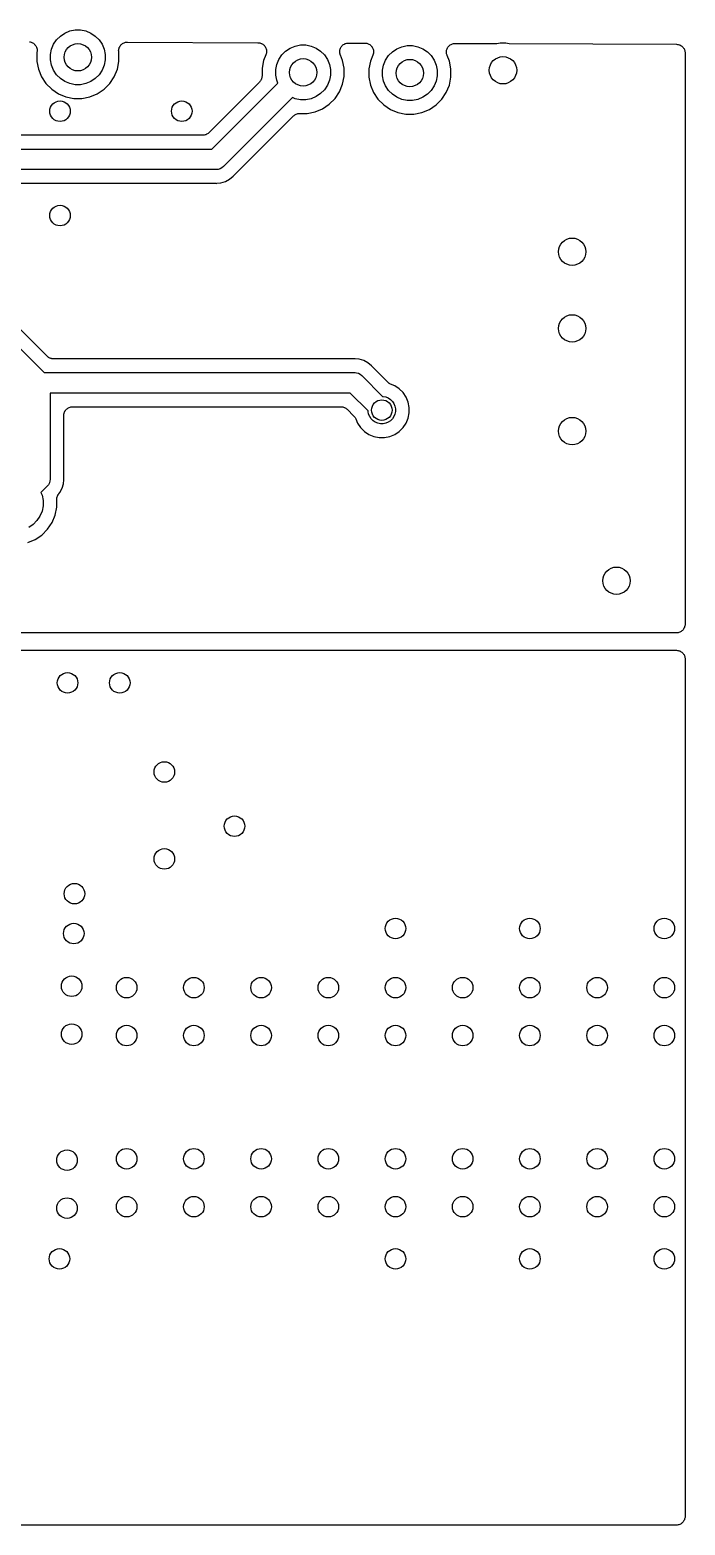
# Model space of a CAD drawing. Extents: x 5.16 to 6.06, y -3.88 to -2.24.
# Drawn here: x 5.678 to 6.055, y -3.883 to -3.023 of the extents above; entities that cross this region are included whole.
import ezdxf

# ---------------------------------------------------------------- set-up
doc = ezdxf.new("R2010")
doc.units = 0
doc.header["$MEASUREMENT"] = 0
doc.layers.add('BLACK', color=7, linetype='CONTINUOUS')

msp = doc.modelspace()

# ---------------------------------------------------------------- linework, layer by layer
at = {"layer": 'BLACK', "linetype": 'CONTINUOUS'}
for p, q in [((5.69381, -3.02867), (5.696, -3.02648)), ((5.696, -3.02648), (5.69858, -3.02475)), ((5.69858, -3.02475), (5.70145, -3.02357)), ((5.70145, -3.02357), (5.70449, -3.02296)), ((5.70449, -3.02296), (5.70759, -3.02296)), ((5.70759, -3.02296), (5.71063, -3.02357)), ((5.71063, -3.02357), (5.7135, -3.02475)), ((5.7135, -3.02475), (5.71608, -3.02648)), ((5.71608, -3.02648), (5.71827, -3.02867)), ((5.67819, -3.02985), (5.67865, -3.0299)), ((5.67865, -3.0299), (5.67867, -3.0299)), ((5.67867, -3.0299), (5.67869, -3.02991)), ((5.67869, -3.02991), (5.67913, -3.03005)), ((5.67913, -3.03005), (5.67958, -3.03019)), ((5.67958, -3.03019), (5.6796, -3.0302)), ((5.6796, -3.0302), (5.67962, -3.03021)), ((5.67962, -3.03021), (5.68003, -3.03043)), ((5.68003, -3.03043), (5.68044, -3.03065)), ((5.68044, -3.03065), (5.68045, -3.03067)), ((5.68045, -3.03067), (5.68048, -3.03068)), ((5.68048, -3.03068), (5.68083, -3.03098)), ((5.68083, -3.03098), (5.68119, -3.03127)), ((5.68119, -3.03127), (5.6812, -3.03129)), ((5.6812, -3.03129), (5.68122, -3.03131)), ((5.68122, -3.03131), (5.68151, -3.03167)), ((5.68151, -3.03167), (5.6818, -3.03203)), ((5.6818, -3.03203), (5.68181, -3.03205)), ((5.68181, -3.03205), (5.68183, -3.03207)), ((5.68183, -3.03207), (5.68204, -3.03248)), ((5.68204, -3.03248), (5.68226, -3.03289)), ((5.68226, -3.03289), (5.68227, -3.03292)), ((5.68227, -3.03292), (5.68228, -3.03294)), ((5.68228, -3.03294), (5.68241, -3.03338)), ((5.68241, -3.03338), (5.68254, -3.03383)), ((5.68254, -3.03383), (5.68254, -3.03385)), ((5.68254, -3.03385), (5.68255, -3.03388)), ((5.68259, -3.03531), (5.68254, -3.03577)), ((5.68255, -3.03388), (5.68259, -3.03434)), ((5.68259, -3.03434), (5.68264, -3.0348)), ((5.68264, -3.03485), (5.68259, -3.03531)), ((5.68264, -3.0348), (5.68263, -3.03482)), ((5.68263, -3.03482), (5.68264, -3.03485)), ((5.69029, -3.03716), (5.6909, -3.03412)), ((5.6909, -3.03412), (5.69208, -3.03125)), ((5.69208, -3.03125), (5.69381, -3.02867)), ((5.71827, -3.02867), (5.72, -3.03125)), ((5.72, -3.03125), (5.72118, -3.03412)), ((5.72118, -3.03412), (5.72179, -3.03716)), ((5.72949, -3.03495), (5.72954, -3.03447)), ((5.72949, -3.03496), (5.72949, -3.03495)), ((5.72949, -3.03495), (5.72949, -3.03495)), ((5.72953, -3.03543), (5.72949, -3.03496)), ((5.72954, -3.03447), (5.72959, -3.03399)), ((5.72959, -3.03399), (5.72959, -3.03398)), ((5.72959, -3.03398), (5.7296, -3.03398)), ((5.7296, -3.03398), (5.72974, -3.03351)), ((5.72974, -3.03351), (5.72989, -3.03306)), ((5.72989, -3.03305), (5.73012, -3.03262)), ((5.72989, -3.03306), (5.72989, -3.03305)), ((5.72989, -3.03305), (5.72989, -3.03305)), ((5.73012, -3.03262), (5.73035, -3.0322)), ((5.73035, -3.0322), (5.73036, -3.0322)), ((5.73036, -3.03219), (5.73067, -3.03182)), ((5.73036, -3.0322), (5.73036, -3.03219)), ((5.73067, -3.03182), (5.73098, -3.03145)), ((5.73098, -3.03145), (5.73099, -3.03144)), ((5.73098, -3.03145), (5.73098, -3.03145)), ((5.73099, -3.03144), (5.73136, -3.03114)), ((5.73136, -3.03114), (5.73174, -3.03084)), ((5.73174, -3.03084), (5.73174, -3.03083)), ((5.73174, -3.03083), (5.73175, -3.03083)), ((5.73175, -3.03083), (5.73217, -3.03061)), ((5.73217, -3.03061), (5.7326, -3.03038)), ((5.7326, -3.03038), (5.7326, -3.03038)), ((5.7326, -3.03038), (5.73261, -3.03038)), ((5.73261, -3.03038), (5.73308, -3.03024)), ((5.73308, -3.03024), (5.73353, -3.0301)), ((5.73353, -3.0301), (5.73354, -3.0301)), ((5.73354, -3.0301), (5.73355, -3.0301)), ((5.73355, -3.0301), (5.73404, -3.03006)), ((5.73404, -3.03006), (5.73451, -3.03001)), ((5.73451, -3.03001), (5.73452, -3.03001)), ((5.73452, -3.03001), (5.73452, -3.03001)), ((5.73452, -3.03001), (5.80961, -3.0303)), ((5.80961, -3.0303), (5.80963, -3.0303)), ((5.80963, -3.0303), (5.80963, -3.0303)), ((5.80963, -3.0303), (5.80963, -3.0303)), ((5.80963, -3.0303), (5.80968, -3.0303)), ((5.80968, -3.0303), (5.81014, -3.03035)), ((5.81014, -3.03035), (5.8106, -3.0304)), ((5.8106, -3.0304), (5.81062, -3.03041)), ((5.81062, -3.03041), (5.81065, -3.03041)), ((5.81065, -3.03041), (5.81109, -3.03055)), ((5.81109, -3.03055), (5.81153, -3.03069)), ((5.81153, -3.03069), (5.81155, -3.0307)), ((5.81155, -3.0307), (5.81157, -3.03071)), ((5.81157, -3.03071), (5.81198, -3.03093)), ((5.81198, -3.03093), (5.81239, -3.03116)), ((5.81239, -3.03116), (5.81241, -3.03117)), ((5.81241, -3.03117), (5.81243, -3.03118)), ((5.81243, -3.03118), (5.81278, -3.03148)), ((5.81278, -3.03148), (5.81314, -3.03178)), ((5.81314, -3.03178), (5.81316, -3.0318)), ((5.81316, -3.0318), (5.81317, -3.03181)), ((5.81317, -3.03181), (5.81346, -3.03218)), ((5.81346, -3.03218), (5.81376, -3.03254)), ((5.81376, -3.03254), (5.81377, -3.03256)), ((5.81377, -3.03256), (5.81378, -3.03258)), ((5.81378, -3.03258), (5.814, -3.03299)), ((5.814, -3.03299), (5.81421, -3.0334)), ((5.81421, -3.0334), (5.81422, -3.03342)), ((5.81422, -3.03342), (5.81423, -3.03344)), ((5.81423, -3.03344), (5.81436, -3.03389)), ((5.81436, -3.03389), (5.81449, -3.03434)), ((5.81449, -3.03434), (5.8145, -3.03436)), ((5.8145, -3.03436), (5.8145, -3.03438)), ((5.8145, -3.03438), (5.81454, -3.03484)), ((5.81454, -3.03484), (5.81459, -3.03531)), ((5.81459, -3.03535), (5.81454, -3.03582)), ((5.81459, -3.03531), (5.81459, -3.03533)), ((5.81459, -3.03533), (5.81459, -3.03535)), ((5.82334, -3.03733), (5.82553, -3.03514)), ((5.82553, -3.03514), (5.82811, -3.03341)), ((5.82811, -3.03341), (5.83097, -3.03223)), ((5.83097, -3.03223), (5.83402, -3.03162)), ((5.83402, -3.03162), (5.83712, -3.03162)), ((5.83712, -3.03162), (5.84016, -3.03223)), ((5.84016, -3.03223), (5.84303, -3.03341)), ((5.84303, -3.03341), (5.84561, -3.03514)), ((5.84561, -3.03514), (5.8478, -3.03733)), ((5.85663, -3.03544), (5.85668, -3.03497)), ((5.85668, -3.03497), (5.85674, -3.03447)), ((5.85674, -3.03447), (5.85688, -3.03402)), ((5.85674, -3.03447), (5.85674, -3.03447)), ((5.85674, -3.03447), (5.85674, -3.03447)), ((5.85688, -3.03402), (5.85703, -3.03354)), ((5.85703, -3.03354), (5.85726, -3.03312)), ((5.85703, -3.03354), (5.85703, -3.03354)), ((5.85703, -3.03354), (5.85703, -3.03354)), ((5.85726, -3.03312), (5.8575, -3.03269)), ((5.8575, -3.03268), (5.85781, -3.03231)), ((5.8575, -3.03269), (5.8575, -3.03268)), ((5.8575, -3.03268), (5.8575, -3.03268)), ((5.85781, -3.03231), (5.85812, -3.03194)), ((5.85812, -3.03194), (5.85812, -3.03193)), ((5.85812, -3.03193), (5.85813, -3.03193)), ((5.85813, -3.03193), (5.8585, -3.03163)), ((5.8585, -3.03163), (5.85888, -3.03132)), ((5.85888, -3.03132), (5.85931, -3.03109)), ((5.85888, -3.03132), (5.85888, -3.03132)), ((5.85888, -3.03132), (5.85888, -3.03132)), ((5.85931, -3.03109), (5.85974, -3.03087)), ((5.85974, -3.03087), (5.85975, -3.03087)), ((5.85975, -3.03086), (5.86023, -3.03072)), ((5.85975, -3.03087), (5.85975, -3.03086)), ((5.86023, -3.03072), (5.86068, -3.03059)), ((5.86068, -3.03059), (5.86118, -3.03054)), ((5.86068, -3.03059), (5.86068, -3.03059)), ((5.86068, -3.03059), (5.86068, -3.03059)), ((5.86118, -3.03054), (5.86165, -3.0305)), ((5.86165, -3.0305), (5.87109, -3.03053)), ((5.87109, -3.03053), (5.87111, -3.03053)), ((5.87111, -3.03053), (5.87111, -3.03053)), ((5.87111, -3.03053), (5.87112, -3.03053)), ((5.87112, -3.03053), (5.87116, -3.03053)), ((5.87116, -3.03053), (5.87162, -3.03059)), ((5.87162, -3.03059), (5.87208, -3.03064)), ((5.87208, -3.03064), (5.87211, -3.03064)), ((5.87211, -3.03064), (5.87213, -3.03065)), ((5.87213, -3.03065), (5.87257, -3.03079)), ((5.87257, -3.03079), (5.87302, -3.03093)), ((5.87302, -3.03093), (5.87304, -3.03094)), ((5.87304, -3.03094), (5.87306, -3.03094)), ((5.87306, -3.03094), (5.87347, -3.03117)), ((5.87347, -3.03117), (5.87387, -3.03139)), ((5.87387, -3.03139), (5.87389, -3.03141)), ((5.87389, -3.03141), (5.87391, -3.03142)), ((5.87391, -3.03142), (5.87427, -3.03172)), ((5.87427, -3.03172), (5.87462, -3.03202)), ((5.87462, -3.03202), (5.87464, -3.03203)), ((5.87464, -3.03203), (5.87466, -3.03205)), ((5.87466, -3.03205), (5.87495, -3.03241)), ((5.87495, -3.03241), (5.87524, -3.03277)), ((5.87524, -3.03277), (5.87525, -3.03279)), ((5.87525, -3.03279), (5.87526, -3.03281)), ((5.87526, -3.03281), (5.87548, -3.03323)), ((5.87548, -3.03323), (5.8757, -3.03364)), ((5.8757, -3.03364), (5.8757, -3.03366)), ((5.8757, -3.03366), (5.87571, -3.03368)), ((5.87571, -3.03368), (5.87584, -3.03412)), ((5.87584, -3.03412), (5.87598, -3.03457)), ((5.87598, -3.03457), (5.87598, -3.03459)), ((5.87598, -3.03459), (5.87599, -3.03461)), ((5.87599, -3.03461), (5.87603, -3.03508)), ((5.87603, -3.03508), (5.87607, -3.03554)), ((5.88695, -3.03553), (5.88953, -3.03381)), ((5.88953, -3.03381), (5.89239, -3.03262)), ((5.89239, -3.03262), (5.89543, -3.03202)), ((5.89543, -3.03202), (5.89854, -3.03202)), ((5.89854, -3.03202), (5.90158, -3.03262)), ((5.90158, -3.03262), (5.90444, -3.03381)), ((5.90444, -3.03381), (5.90702, -3.03553)), ((5.91798, -3.03567), (5.91803, -3.03519)), ((5.91803, -3.03519), (5.91809, -3.03471)), ((5.91809, -3.0347), (5.91823, -3.03425)), ((5.91809, -3.03471), (5.91809, -3.0347)), ((5.91809, -3.0347), (5.91809, -3.0347)), ((5.91823, -3.03425), (5.91838, -3.03378)), ((5.91838, -3.03377), (5.91862, -3.03334)), ((5.91838, -3.03378), (5.91838, -3.03377)), ((5.91838, -3.03377), (5.91838, -3.03377)), ((5.91862, -3.03334), (5.91885, -3.03292)), ((5.91885, -3.03291), (5.91916, -3.03254)), ((5.91885, -3.03292), (5.91885, -3.03291)), ((5.91885, -3.03292), (5.91885, -3.03292)), ((5.91916, -3.03254), (5.91947, -3.03217)), ((5.91947, -3.03217), (5.91948, -3.03216)), ((5.91947, -3.03217), (5.91947, -3.03217)), ((5.91948, -3.03216), (5.91984, -3.03187)), ((5.91984, -3.03187), (5.92023, -3.03156)), ((5.92023, -3.03156), (5.92023, -3.03155)), ((5.92023, -3.03155), (5.92024, -3.03155)), ((5.92024, -3.03155), (5.92066, -3.03133)), ((5.92066, -3.03133), (5.92109, -3.0311)), ((5.92109, -3.0311), (5.9211, -3.0311)), ((5.9211, -3.0311), (5.92158, -3.03096)), ((5.9211, -3.0311), (5.9211, -3.0311)), ((5.92158, -3.03096), (5.92203, -3.03082)), ((5.92203, -3.03082), (5.92203, -3.03082)), ((5.92203, -3.03082), (5.92204, -3.03082)), ((5.92204, -3.03082), (5.92253, -3.03078)), ((5.92253, -3.03078), (5.923, -3.03073)), ((5.923, -3.03073), (5.94706, -3.03082)), ((5.94706, -3.03082), (5.94898, -3.03044)), ((5.94898, -3.03044), (5.95208, -3.03044)), ((5.95208, -3.03044), (5.95414, -3.03085)), ((5.95414, -3.03085), (6.05027, -3.03122)), ((6.05027, -3.03122), (6.05029, -3.03122)), ((6.05029, -3.03122), (6.05029, -3.03122)), ((6.05029, -3.03122), (6.05029, -3.03122)), ((6.05029, -3.03122), (6.05034, -3.03122)), ((6.05034, -3.03122), (6.0508, -3.03127)), ((6.0508, -3.03127), (6.05126, -3.03132)), ((6.05126, -3.03132), (6.05128, -3.03133)), ((6.05128, -3.03133), (6.05131, -3.03133)), ((6.05131, -3.03133), (6.05175, -3.03147)), ((6.05175, -3.03147), (6.05219, -3.03161)), ((6.05219, -3.03161), (6.05221, -3.03162)), ((6.05221, -3.03162), (6.05224, -3.03163)), ((6.05224, -3.03163), (6.05264, -3.03185)), ((6.05264, -3.03185), (6.05305, -3.03207)), ((6.05305, -3.03207), (6.05307, -3.03209)), ((6.05307, -3.03209), (6.05309, -3.0321)), ((6.05309, -3.0321), (6.05345, -3.0324)), ((6.05345, -3.0324), (6.0538, -3.03269)), ((6.0538, -3.03269), (6.05382, -3.03272)), ((6.05382, -3.03272), (6.05384, -3.03273)), ((6.05384, -3.03273), (6.05413, -3.03309)), ((6.05413, -3.03309), (6.05442, -3.03345)), ((6.05442, -3.03345), (6.05443, -3.03347)), ((6.05443, -3.03347), (6.05445, -3.0335)), ((6.05445, -3.0335), (6.05466, -3.03391)), ((6.05466, -3.03391), (6.05488, -3.03431)), ((6.05488, -3.03431), (6.05488, -3.03434)), ((6.05488, -3.03434), (6.0549, -3.03436)), ((6.0549, -3.03436), (6.05502, -3.0348)), ((6.05502, -3.0348), (6.05516, -3.03525)), ((6.05516, -3.03525), (6.05516, -3.03527)), ((6.05516, -3.03527), (6.05517, -3.0353)), ((6.05517, -3.0353), (6.05521, -3.03576)), ((5.68254, -3.03577), (5.68242, -3.03638)), ((5.68242, -3.03638), (5.68242, -3.04104)), ((5.68242, -3.04104), (5.68333, -3.0456)), ((5.69029, -3.04026), (5.69029, -3.03716)), ((5.6909, -3.0433), (5.69029, -3.04026)), ((5.69208, -3.04617), (5.6909, -3.0433)), ((5.72118, -3.0433), (5.72, -3.04617)), ((5.72179, -3.04026), (5.72118, -3.0433)), ((5.72179, -3.03716), (5.72179, -3.04026)), ((5.72875, -3.0456), (5.72966, -3.04104)), ((5.72957, -3.03592), (5.72953, -3.03543)), ((5.72958, -3.03599), (5.72957, -3.03592)), ((5.72966, -3.03638), (5.72958, -3.03599)), ((5.72966, -3.04104), (5.72966, -3.03638)), ((5.81285, -3.04048), (5.81195, -3.04504)), ((5.81421, -3.03721), (5.81285, -3.04048)), ((5.81434, -3.03677), (5.81421, -3.03721)), ((5.81448, -3.03632), (5.81434, -3.03677)), ((5.81449, -3.03628), (5.81448, -3.0363)), ((5.81448, -3.0363), (5.81448, -3.03632)), ((5.81454, -3.03582), (5.81449, -3.03628)), ((5.81982, -3.04582), (5.82042, -3.04278)), ((5.82042, -3.04278), (5.82161, -3.03991)), ((5.82161, -3.03991), (5.82334, -3.03733)), ((5.8478, -3.03733), (5.84952, -3.03991)), ((5.84952, -3.03991), (5.85071, -3.04278)), ((5.85071, -3.04278), (5.85132, -3.04582)), ((5.85667, -3.03591), (5.85663, -3.03544)), ((5.85663, -3.03544), (5.85663, -3.03544)), ((5.85663, -3.03544), (5.85663, -3.03544)), ((5.85671, -3.03641), (5.85667, -3.03591)), ((5.85671, -3.03642), (5.85671, -3.03641)), ((5.85671, -3.03641), (5.85671, -3.03641)), ((5.85684, -3.03685), (5.85671, -3.03642)), ((5.85698, -3.03735), (5.85684, -3.03685)), ((5.85699, -3.03735), (5.85698, -3.03735)), ((5.85701, -3.03741), (5.85699, -3.03735)), ((5.85699, -3.03735), (5.85699, -3.03735)), ((5.85699, -3.03735), (5.85699, -3.03735)), ((5.85828, -3.04048), (5.85701, -3.03741)), ((5.85919, -3.04504), (5.85828, -3.04048)), ((5.87427, -3.04087), (5.87336, -3.04544)), ((5.87569, -3.03745), (5.87427, -3.04087)), ((5.87583, -3.037), (5.87569, -3.03745)), ((5.87596, -3.03656), (5.87583, -3.037)), ((5.87597, -3.03653), (5.87596, -3.03656)), ((5.87602, -3.03605), (5.87597, -3.03651)), ((5.87597, -3.03651), (5.87597, -3.03653)), ((5.87607, -3.03559), (5.87602, -3.03605)), ((5.87607, -3.03554), (5.87607, -3.03556)), ((5.87607, -3.03556), (5.87607, -3.03559)), ((5.88124, -3.04621), (5.88184, -3.04317)), ((5.88184, -3.04317), (5.88303, -3.0403)), ((5.88303, -3.0403), (5.88475, -3.03773)), ((5.88475, -3.03773), (5.88695, -3.03553)), ((5.90702, -3.03553), (5.90922, -3.03773)), ((5.90922, -3.03773), (5.91094, -3.0403)), ((5.91094, -3.0403), (5.91213, -3.04317)), ((5.91213, -3.04317), (5.91273, -3.04621)), ((5.91798, -3.03568), (5.91798, -3.03567)), ((5.91798, -3.03567), (5.91798, -3.03567)), ((5.91802, -3.03615), (5.91798, -3.03568)), ((5.91806, -3.03664), (5.91802, -3.03615)), ((5.91807, -3.03665), (5.91806, -3.03664)), ((5.91819, -3.03709), (5.91807, -3.03665)), ((5.91807, -3.03665), (5.91807, -3.03665)), ((5.91834, -3.03758), (5.91819, -3.03709)), ((5.91834, -3.03759), (5.91834, -3.03758)), ((5.91836, -3.03764), (5.91834, -3.03759)), ((5.91834, -3.03759), (5.91834, -3.03759)), ((5.91834, -3.03759), (5.91834, -3.03759)), ((5.9197, -3.04087), (5.91836, -3.03764)), ((5.92061, -3.04544), (5.9197, -3.04087)), ((6.05521, -3.03576), (6.05525, -3.03622)), ((6.05525, -3.03622), (6.05525, -3.36473)), ((5.68333, -3.0456), (5.68511, -3.0499)), ((5.68511, -3.0499), (5.68769, -3.05377)), ((5.69381, -3.04875), (5.69208, -3.04617)), ((5.696, -3.05094), (5.69381, -3.04875)), ((5.69858, -3.05266), (5.696, -3.05094)), ((5.71608, -3.05094), (5.7135, -3.05266)), ((5.71827, -3.04875), (5.71608, -3.05094)), ((5.72, -3.04617), (5.71827, -3.04875)), ((5.72439, -3.05377), (5.72697, -3.0499)), ((5.72697, -3.0499), (5.72875, -3.0456)), ((5.81107, -3.05226), (5.81077, -3.05261)), ((5.81108, -3.05224), (5.81107, -3.05226)), ((5.8111, -3.05222), (5.81108, -3.05224)), ((5.81132, -3.05181), (5.8111, -3.05222)), ((5.81154, -3.0514), (5.81132, -3.05181)), ((5.81155, -3.05138), (5.81154, -3.0514)), ((5.81156, -3.05136), (5.81155, -3.05138)), ((5.8117, -3.05091), (5.81156, -3.05136)), ((5.81184, -3.05047), (5.8117, -3.05091)), ((5.81185, -3.05042), (5.81184, -3.05045)), ((5.81184, -3.05045), (5.81184, -3.05047)), ((5.81189, -3.04996), (5.81185, -3.05042)), ((5.81194, -3.0495), (5.81189, -3.04996)), ((5.81195, -3.04945), (5.81194, -3.0495)), ((5.81195, -3.04504), (5.81195, -3.04943)), ((5.81195, -3.04943), (5.81195, -3.04945)), ((5.81195, -3.04945), (5.81195, -3.04945)), ((5.81195, -3.04945), (5.81195, -3.04945)), ((5.81982, -3.04892), (5.81982, -3.04582)), ((5.82042, -3.05196), (5.81982, -3.04892)), ((5.82107, -3.05352), (5.82042, -3.05196)), ((5.85071, -3.05196), (5.84952, -3.05483)), ((5.85132, -3.04892), (5.85071, -3.05196)), ((5.85132, -3.04582), (5.85132, -3.04892)), ((5.85828, -3.05426), (5.85919, -3.0497)), ((5.85919, -3.0497), (5.85919, -3.04504)), ((5.87336, -3.04544), (5.87336, -3.05009)), ((5.87336, -3.05009), (5.87427, -3.05465)), ((5.88124, -3.04931), (5.88124, -3.04621)), ((5.88184, -3.05236), (5.88124, -3.04931)), ((5.88303, -3.05522), (5.88184, -3.05236)), ((5.91213, -3.05236), (5.91094, -3.05522)), ((5.91273, -3.04931), (5.91213, -3.05236)), ((5.91273, -3.04621), (5.91273, -3.04931)), ((5.9197, -3.05465), (5.92061, -3.05009)), ((5.92061, -3.05009), (5.92061, -3.04544)), ((5.68769, -3.05377), (5.69098, -3.05706)), ((5.69098, -3.05706), (5.69485, -3.05964)), ((5.69485, -3.05964), (5.69915, -3.06142)), ((5.70145, -3.05385), (5.69858, -3.05266)), ((5.70449, -3.05446), (5.70145, -3.05385)), ((5.70759, -3.05446), (5.70449, -3.05446)), ((5.71063, -3.05385), (5.70759, -3.05446)), ((5.7135, -3.05266), (5.71063, -3.05385)), ((5.71293, -3.06142), (5.71723, -3.05964)), ((5.71723, -3.05964), (5.7211, -3.05706)), ((5.7211, -3.05706), (5.72439, -3.05377)), ((5.81048, -3.05297), (5.78132, -3.08213)), ((5.78312, -3.09146), (5.82107, -3.05352)), ((5.81077, -3.05261), (5.81048, -3.05297)), ((5.84561, -3.0596), (5.84303, -3.06133)), ((5.8478, -3.05741), (5.84561, -3.0596)), ((5.84952, -3.05483), (5.8478, -3.05741)), ((5.85392, -3.06243), (5.8565, -3.05856)), ((5.8565, -3.05856), (5.85828, -3.05426)), ((5.87427, -3.05465), (5.87605, -3.05895)), ((5.87605, -3.05895), (5.87864, -3.06282)), ((5.88475, -3.0578), (5.88303, -3.05522)), ((5.88695, -3.06), (5.88475, -3.0578)), ((5.88953, -3.06172), (5.88695, -3.06)), ((5.90702, -3.06), (5.90444, -3.06172)), ((5.90922, -3.0578), (5.90702, -3.06)), ((5.91094, -3.05522), (5.90922, -3.0578)), ((5.91533, -3.06282), (5.91792, -3.05895)), ((5.91792, -3.05895), (5.9197, -3.05465)), ((5.69915, -3.06142), (5.70371, -3.06233)), ((5.70371, -3.06233), (5.70837, -3.06233)), ((5.70837, -3.06233), (5.71293, -3.06142)), ((5.82942, -3.06187), (5.78995, -3.10134)), ((5.83097, -3.06251), (5.82942, -3.06187)), ((5.83402, -3.06312), (5.83097, -3.06251)), ((5.83712, -3.06312), (5.83402, -3.06312)), ((5.84016, -3.06251), (5.83712, -3.06312)), ((5.84303, -3.06133), (5.84016, -3.06251)), ((5.84246, -3.07008), (5.84676, -3.0683)), ((5.84676, -3.0683), (5.85063, -3.06572)), ((5.85063, -3.06572), (5.85392, -3.06243)), ((5.87864, -3.06282), (5.88193, -3.06611)), ((5.88193, -3.06611), (5.8858, -3.0687)), ((5.8858, -3.0687), (5.89009, -3.07048)), ((5.89239, -3.06291), (5.88953, -3.06172)), ((5.89543, -3.06351), (5.89239, -3.06291)), ((5.89854, -3.06351), (5.89543, -3.06351)), ((5.90158, -3.06291), (5.89854, -3.06351)), ((5.90444, -3.06172), (5.90158, -3.06291)), ((5.90387, -3.07048), (5.90817, -3.0687)), ((5.90817, -3.0687), (5.91204, -3.06611)), ((5.91204, -3.06611), (5.91533, -3.06282)), ((5.79596, -3.10646), (5.82997, -3.07246)), ((5.82997, -3.07246), (5.82998, -3.07244)), ((5.82998, -3.07244), (5.83002, -3.07241)), ((5.82998, -3.07244), (5.82998, -3.07244)), ((5.82998, -3.07244), (5.82998, -3.07244)), ((5.83002, -3.07241), (5.83038, -3.07212)), ((5.83038, -3.07212), (5.83074, -3.07183)), ((5.83074, -3.07183), (5.83076, -3.07182)), ((5.83076, -3.07182), (5.83078, -3.0718)), ((5.83078, -3.0718), (5.83119, -3.07159)), ((5.83119, -3.07159), (5.8316, -3.07137)), ((5.8316, -3.07137), (5.83162, -3.07136)), ((5.83162, -3.07136), (5.83165, -3.07135)), ((5.83165, -3.07135), (5.83209, -3.07122)), ((5.83209, -3.07122), (5.83253, -3.07109)), ((5.83253, -3.07109), (5.83256, -3.07108)), ((5.83256, -3.07108), (5.83258, -3.07108)), ((5.83258, -3.07108), (5.83304, -3.07104)), ((5.83304, -3.07104), (5.8335, -3.07099)), ((5.8335, -3.07099), (5.83789, -3.07099)), ((5.83789, -3.07099), (5.84246, -3.07008)), ((5.89009, -3.07048), (5.89466, -3.07139)), ((5.89466, -3.07139), (5.89931, -3.07139)), ((5.89931, -3.07139), (5.90387, -3.07048)), ((5.77779, -3.08359), (5.54832, -3.08359)), ((5.77825, -3.08355), (5.77779, -3.08359)), ((5.77871, -3.08351), (5.77825, -3.08355)), ((5.77873, -3.0835), (5.77871, -3.08351)), ((5.77876, -3.0835), (5.77873, -3.0835)), ((5.7792, -3.08336), (5.77876, -3.0835)), ((5.77965, -3.08323), (5.7792, -3.08336)), ((5.77967, -3.08322), (5.77965, -3.08323)), ((5.77969, -3.08321), (5.77967, -3.08322)), ((5.7801, -3.083), (5.77969, -3.08321)), ((5.78051, -3.08278), (5.7801, -3.083)), ((5.78053, -3.08277), (5.78051, -3.08278)), ((5.78056, -3.08276), (5.78053, -3.08277)), ((5.78091, -3.08246), (5.78056, -3.08276)), ((5.78127, -3.08218), (5.78091, -3.08246)), ((5.78131, -3.08214), (5.78127, -3.08218)), ((5.78132, -3.08213), (5.78131, -3.08214)), ((5.78131, -3.08214), (5.78131, -3.08214)), ((5.78131, -3.08214), (5.78131, -3.08214)), ((5.42601, -3.09146), (5.78312, -3.09146)), ((5.78528, -3.10328), (5.42817, -3.10328)), ((5.78557, -3.1033), (5.78528, -3.10328)), ((5.78586, -3.10328), (5.78557, -3.1033)), ((5.78672, -3.10319), (5.78586, -3.10328)), ((5.78586, -3.10328), (5.78586, -3.10328)), ((5.78784, -3.10285), (5.78672, -3.10319)), ((5.78886, -3.1023), (5.78784, -3.10285)), ((5.78976, -3.10157), (5.78886, -3.1023)), ((5.78995, -3.10134), (5.78976, -3.10157)), ((5.662, -3.11115), (5.78465, -3.11115)), ((5.78465, -3.11115), (5.78472, -3.11115)), ((5.78472, -3.11115), (5.78492, -3.11117)), ((5.78492, -3.11117), (5.78514, -3.11117)), ((5.78514, -3.11117), (5.78557, -3.11122)), ((5.78557, -3.11122), (5.786, -3.11117)), ((5.786, -3.11117), (5.78601, -3.11117)), ((5.78601, -3.11117), (5.78827, -3.11095)), ((5.78827, -3.11095), (5.79087, -3.11016)), ((5.79087, -3.11016), (5.79326, -3.10888)), ((5.79326, -3.10888), (5.79536, -3.10716)), ((5.79536, -3.10716), (5.79563, -3.10683)), ((5.79563, -3.10683), (5.79568, -3.10677)), ((5.79568, -3.10677), (5.79583, -3.10662)), ((5.79583, -3.10662), (5.79596, -3.10646)), ((5.64652, -3.1799), (5.68664, -3.22001)), ((5.68843, -3.21067), (5.65254, -3.17477)), ((5.68879, -3.21096), (5.68843, -3.21067)), ((5.68914, -3.21126), (5.68879, -3.21096)), ((5.68917, -3.21127), (5.68914, -3.21126)), ((5.68919, -3.21129), (5.68917, -3.21127)), ((5.68959, -3.21151), (5.68919, -3.21129)), ((5.69, -3.21173), (5.68959, -3.21151)), ((5.69002, -3.21174), (5.69, -3.21173)), ((5.69005, -3.21175), (5.69002, -3.21174)), ((5.69049, -3.21189), (5.69005, -3.21175)), ((5.69093, -3.21202), (5.69049, -3.21189)), ((5.69095, -3.21203), (5.69093, -3.21202)), ((5.69098, -3.21204), (5.69095, -3.21203)), ((5.69144, -3.21208), (5.69098, -3.21204)), ((5.6919, -3.21213), (5.69144, -3.21208)), ((5.69195, -3.21213), (5.6919, -3.21213)), ((5.69197, -3.21213), (5.69195, -3.21213)), ((5.69195, -3.21213), (5.69195, -3.21213)), ((5.69195, -3.21213), (5.69195, -3.21213)), ((5.86421, -3.21213), (5.69197, -3.21213)), ((5.86442, -3.21211), (5.86421, -3.21213)), ((5.86463, -3.21212), (5.86442, -3.21211)), ((5.8647, -3.21211), (5.86463, -3.21212)), ((5.86513, -3.21207), (5.8647, -3.21211)), ((5.86557, -3.21211), (5.86513, -3.21207)), ((5.86783, -3.21233), (5.86557, -3.21211)), ((5.86557, -3.21211), (5.86557, -3.21211)), ((5.87043, -3.21312), (5.86783, -3.21233)), ((5.87283, -3.2144), (5.87043, -3.21312)), ((5.87492, -3.21612), (5.87283, -3.2144)), ((5.68664, -3.22001), (5.86484, -3.22001)), ((5.86484, -3.22001), (5.86513, -3.21998)), ((5.86513, -3.21998), (5.86542, -3.22001)), ((5.86542, -3.22001), (5.86542, -3.22001)), ((5.86542, -3.22001), (5.86629, -3.22009)), ((5.86629, -3.22009), (5.8674, -3.22043)), ((5.8674, -3.22043), (5.86843, -3.22098)), ((5.86843, -3.22098), (5.86933, -3.22172)), ((5.86933, -3.22172), (5.86951, -3.22194)), ((5.86951, -3.22194), (5.88132, -3.23375)), ((5.8752, -3.21646), (5.87492, -3.21612)), ((5.87535, -3.21661), (5.8752, -3.21646)), ((5.87548, -3.21677), (5.87535, -3.21661)), ((5.87553, -3.21682), (5.87548, -3.21677)), ((5.88431, -3.2256), (5.87553, -3.21682)), ((5.86269, -3.23182), (5.69009, -3.23182)), ((5.69009, -3.23182), (5.69009, -3.28093)), ((5.87297, -3.2421), (5.86269, -3.23182)), ((5.88466, -3.22589), (5.88431, -3.2256)), ((5.88501, -3.22619), (5.88466, -3.22589)), ((5.88504, -3.2262), (5.88501, -3.22619)), ((5.88506, -3.22622), (5.88504, -3.2262)), ((5.88546, -3.22643), (5.88506, -3.22622)), ((5.88587, -3.22666), (5.88546, -3.22643)), ((5.88593, -3.22668), (5.88587, -3.22666)), ((5.8883, -3.22767), (5.88593, -3.22668)), ((5.89088, -3.22939), (5.8883, -3.22767)), ((5.89308, -3.23158), (5.89088, -3.22939)), ((5.8948, -3.23416), (5.89308, -3.23158)), ((5.69884, -3.24187), (5.69915, -3.24151)), ((5.69915, -3.24151), (5.69945, -3.24115)), ((5.69945, -3.24115), (5.69946, -3.24113)), ((5.69946, -3.24113), (5.69947, -3.24112)), ((5.69947, -3.24112), (5.69984, -3.24083)), ((5.69984, -3.24083), (5.7002, -3.24053)), ((5.7002, -3.24053), (5.70022, -3.24052)), ((5.70022, -3.24052), (5.70023, -3.24051)), ((5.70023, -3.24051), (5.70065, -3.24029)), ((5.70065, -3.24029), (5.70106, -3.24007)), ((5.70106, -3.24007), (5.70108, -3.24007)), ((5.70108, -3.24007), (5.7011, -3.24006)), ((5.7011, -3.24006), (5.70155, -3.23992)), ((5.70155, -3.23992), (5.702, -3.23979)), ((5.702, -3.23979), (5.70202, -3.23979)), ((5.70202, -3.23979), (5.70203, -3.23978)), ((5.70203, -3.23978), (5.7025, -3.23974)), ((5.7025, -3.23974), (5.70297, -3.23969)), ((5.70297, -3.23969), (5.85736, -3.23969)), ((5.85736, -3.23969), (5.85737, -3.23969)), ((5.85737, -3.23969), (5.85737, -3.23969)), ((5.85737, -3.23969), (5.85737, -3.23969)), ((5.85737, -3.23969), (5.85742, -3.23969)), ((5.85742, -3.23969), (5.85788, -3.23974)), ((5.85788, -3.23974), (5.85834, -3.23979)), ((5.85834, -3.23979), (5.85837, -3.2398)), ((5.85837, -3.2398), (5.85839, -3.2398)), ((5.85839, -3.2398), (5.85884, -3.23994)), ((5.85884, -3.23994), (5.85928, -3.24008)), ((5.85928, -3.24008), (5.8593, -3.24009)), ((5.8593, -3.24009), (5.85932, -3.2401)), ((5.85932, -3.2401), (5.85973, -3.24032)), ((5.85973, -3.24032), (5.86014, -3.24054)), ((5.86014, -3.24054), (5.86016, -3.24055)), ((5.86016, -3.24055), (5.86018, -3.24057)), ((5.86018, -3.24057), (5.86053, -3.24086)), ((5.86053, -3.24086), (5.86089, -3.24116)), ((5.86089, -3.24116), (5.86482, -3.24509)), ((5.88132, -3.23375), (5.88162, -3.23375)), ((5.88162, -3.23375), (5.88314, -3.23405)), ((5.88314, -3.23405), (5.88457, -3.23464)), ((5.88457, -3.23464), (5.88586, -3.23551)), ((5.88586, -3.23551), (5.88696, -3.2366)), ((5.88696, -3.2366), (5.88782, -3.23789)), ((5.88782, -3.23789), (5.88841, -3.23933)), ((5.88841, -3.23933), (5.88872, -3.24085)), ((5.88872, -3.24085), (5.88872, -3.2424)), ((5.89599, -3.23703), (5.8948, -3.23416)), ((5.89659, -3.24007), (5.89599, -3.23703)), ((5.89659, -3.24317), (5.89659, -3.24007)), ((5.69797, -3.24462), (5.69802, -3.24415)), ((5.69797, -3.24466), (5.69797, -3.24462)), ((5.69797, -3.24469), (5.69797, -3.24466)), ((5.69797, -3.24466), (5.69797, -3.24466)), ((5.69797, -3.24466), (5.69797, -3.24466)), ((5.69797, -3.28029), (5.69797, -3.24469)), ((5.69802, -3.24415), (5.69807, -3.24369)), ((5.69807, -3.24369), (5.69808, -3.24367)), ((5.69808, -3.24365), (5.69822, -3.2432)), ((5.69808, -3.24367), (5.69808, -3.24365)), ((5.69822, -3.2432), (5.69836, -3.24276)), ((5.69836, -3.24276), (5.69837, -3.24274)), ((5.69837, -3.24272), (5.6986, -3.24231)), ((5.69837, -3.24274), (5.69837, -3.24272)), ((5.6986, -3.24231), (5.69882, -3.2419)), ((5.69882, -3.2419), (5.69883, -3.24188)), ((5.69883, -3.24188), (5.69884, -3.24187)), ((5.86482, -3.24509), (5.86483, -3.24509)), ((5.86483, -3.24509), (5.86483, -3.24509)), ((5.86483, -3.24509), (5.86483, -3.24509)), ((5.86483, -3.24509), (5.86487, -3.24514)), ((5.86487, -3.24514), (5.86516, -3.2455)), ((5.86516, -3.2455), (5.86544, -3.24585)), ((5.86544, -3.24585), (5.86546, -3.24588)), ((5.86546, -3.24588), (5.86548, -3.2459)), ((5.86548, -3.2459), (5.86569, -3.24631)), ((5.86569, -3.24631), (5.8659, -3.24671)), ((5.8659, -3.24671), (5.86689, -3.24908)), ((5.86689, -3.24908), (5.86861, -3.25166)), ((5.87297, -3.2424), (5.87297, -3.2421)), ((5.87327, -3.24392), (5.87297, -3.2424)), ((5.87387, -3.24535), (5.87327, -3.24392)), ((5.87473, -3.24664), (5.87387, -3.24535)), ((5.87582, -3.24774), (5.87473, -3.24664)), ((5.87711, -3.2486), (5.87582, -3.24774)), ((5.87855, -3.24919), (5.87711, -3.2486)), ((5.88007, -3.2495), (5.87855, -3.24919)), ((5.88162, -3.2495), (5.88007, -3.2495)), ((5.88314, -3.24919), (5.88162, -3.2495)), ((5.88457, -3.2486), (5.88314, -3.24919)), ((5.88586, -3.24774), (5.88457, -3.2486)), ((5.88696, -3.24664), (5.88586, -3.24774)), ((5.88782, -3.24535), (5.88696, -3.24664)), ((5.88841, -3.24392), (5.88782, -3.24535)), ((5.88872, -3.2424), (5.88841, -3.24392)), ((5.89308, -3.25166), (5.8948, -3.24908)), ((5.8948, -3.24908), (5.89599, -3.24622)), ((5.89599, -3.24622), (5.89659, -3.24317)), ((5.86861, -3.25166), (5.8708, -3.25385)), ((5.8708, -3.25385), (5.87338, -3.25558)), ((5.87338, -3.25558), (5.87625, -3.25677)), ((5.87625, -3.25677), (5.87929, -3.25737)), ((5.87929, -3.25737), (5.88239, -3.25737)), ((5.88239, -3.25737), (5.88544, -3.25677)), ((5.88544, -3.25677), (5.8883, -3.25558)), ((5.8883, -3.25558), (5.89088, -3.25385)), ((5.89088, -3.25385), (5.89308, -3.25166)), ((5.68912, -3.28451), (5.68888, -3.2848)), ((5.68948, -3.28384), (5.68912, -3.28451)), ((5.68967, -3.28349), (5.68948, -3.28384)), ((5.69001, -3.28237), (5.68967, -3.28349)), ((5.69009, -3.2815), (5.69001, -3.28237)), ((5.69009, -3.28093), (5.69012, -3.28121)), ((5.69012, -3.28121), (5.69009, -3.2815)), ((5.69009, -3.2815), (5.69009, -3.2815)), ((5.69698, -3.28651), (5.69777, -3.28392)), ((5.69777, -3.28392), (5.69799, -3.28165)), ((5.69799, -3.2805), (5.69797, -3.28029)), ((5.69799, -3.28071), (5.69799, -3.2805)), ((5.69799, -3.28078), (5.69799, -3.28071)), ((5.69804, -3.28121), (5.69799, -3.28078)), ((5.69799, -3.28165), (5.69804, -3.28121)), ((5.69799, -3.28165), (5.69799, -3.28165)), ((5.68816, -3.2856), (5.6848, -3.28895)), ((5.6848, -3.28895), (5.68545, -3.29051)), ((5.68545, -3.29051), (5.68605, -3.29355)), ((5.68839, -3.28541), (5.68816, -3.2856)), ((5.68888, -3.2848), (5.68839, -3.28541)), ((5.69393, -3.29279), (5.69395, -3.29257)), ((5.69393, -3.29286), (5.69393, -3.29279)), ((5.69393, -3.29743), (5.69393, -3.29286)), ((5.69395, -3.29236), (5.69401, -3.29209)), ((5.69395, -3.29257), (5.69395, -3.29236)), ((5.69401, -3.29209), (5.69404, -3.29182)), ((5.69404, -3.29182), (5.6941, -3.29161)), ((5.6941, -3.29161), (5.69414, -3.2914)), ((5.69414, -3.2914), (5.69425, -3.29115)), ((5.69425, -3.29115), (5.69433, -3.29089)), ((5.69433, -3.29089), (5.69444, -3.2907)), ((5.69444, -3.2907), (5.69452, -3.2905)), ((5.69452, -3.2905), (5.69467, -3.29027)), ((5.69467, -3.29027), (5.6948, -3.29003)), ((5.6948, -3.29003), (5.69494, -3.28987)), ((5.69494, -3.28987), (5.69506, -3.28969)), ((5.69506, -3.28969), (5.6957, -3.28891)), ((5.6957, -3.28891), (5.69698, -3.28651)), ((5.68545, -3.29969), (5.68426, -3.30256)), ((5.68605, -3.29665), (5.68545, -3.29969)), ((5.68605, -3.29355), (5.68605, -3.29665)), ((5.69302, -3.30199), (5.69393, -3.29743)), ((5.68034, -3.30733), (5.67776, -3.30906)), ((5.68254, -3.30514), (5.68034, -3.30733)), ((5.68426, -3.30256), (5.68254, -3.30514)), ((5.68536, -3.31345), (5.68865, -3.31016)), ((5.68865, -3.31016), (5.69124, -3.30629)), ((5.69124, -3.30629), (5.69302, -3.30199)), ((5.67719, -3.31781), (5.68149, -3.31603)), ((5.68149, -3.31603), (5.68536, -3.31345)), ((6.05025, -3.36973), (5.54164, -3.36973)), ((6.05072, -3.36969), (6.05025, -3.36973)), ((6.05119, -3.36964), (6.05072, -3.36969)), ((6.05121, -3.36964), (6.05119, -3.36964)), ((6.05122, -3.36964), (6.05121, -3.36964)), ((6.05168, -3.3695), (6.05122, -3.36964)), ((6.05213, -3.36937), (6.05168, -3.3695)), ((6.05214, -3.36936), (6.05213, -3.36937)), ((6.05216, -3.36936), (6.05214, -3.36936)), ((6.05257, -3.36913), (6.05216, -3.36936)), ((6.05299, -3.36892), (6.05257, -3.36913)), ((6.053, -3.36891), (6.05299, -3.36892)), ((6.05302, -3.3689), (6.053, -3.36891)), ((6.05338, -3.3686), (6.05302, -3.3689)), ((6.05375, -3.3683), (6.05338, -3.3686)), ((6.05376, -3.36829), (6.05375, -3.3683)), ((6.05378, -3.36828), (6.05376, -3.36829)), ((6.05408, -3.36792), (6.05378, -3.36828)), ((6.05438, -3.36756), (6.05408, -3.36792)), ((6.05439, -3.36754), (6.05438, -3.36756)), ((6.0544, -3.36753), (6.05439, -3.36754)), ((6.05462, -3.36711), (6.0544, -3.36753)), ((6.05485, -3.3667), (6.05462, -3.36711)), ((6.05486, -3.36667), (6.05485, -3.36669)), ((6.05485, -3.36669), (6.05485, -3.3667)), ((6.055, -3.36622), (6.05486, -3.36667)), ((6.05514, -3.36577), (6.055, -3.36622)), ((6.05515, -3.36575), (6.05514, -3.36577)), ((6.0552, -3.36527), (6.05515, -3.36574)), ((6.05515, -3.36574), (6.05515, -3.36575)), ((6.05525, -3.3648), (6.0552, -3.36527)), ((6.05525, -3.36473), (6.05525, -3.36477)), ((6.05525, -3.36477), (6.05525, -3.36477)), ((6.05525, -3.36477), (6.05525, -3.36477)), ((6.05525, -3.36477), (6.05525, -3.3648)), ((5.16222, -3.37973), (6.05025, -3.37973)), ((6.05025, -3.37973), (6.05029, -3.37973)), ((6.05029, -3.37973), (6.05029, -3.37973)), ((6.05029, -3.37973), (6.05029, -3.37973)), ((6.05029, -3.37973), (6.05032, -3.37973)), ((6.05032, -3.37973), (6.05079, -3.37979)), ((6.05079, -3.37979), (6.05126, -3.37983)), ((6.05126, -3.37983), (6.05127, -3.37984)), ((6.05127, -3.37984), (6.05129, -3.37984)), ((6.05129, -3.37984), (6.05174, -3.37998)), ((6.05174, -3.37998), (6.05219, -3.38012)), ((6.05219, -3.38012), (6.05221, -3.38013)), ((6.05221, -3.38013), (6.05222, -3.38014)), ((6.05222, -3.38014), (6.05263, -3.38036)), ((6.05263, -3.38036), (6.05305, -3.38059)), ((6.05305, -3.38059), (6.05306, -3.3806)), ((6.05306, -3.3806), (6.05308, -3.38061)), ((6.05308, -3.38061), (6.05344, -3.38091)), ((6.05344, -3.38091), (6.0538, -3.38121)), ((6.0538, -3.38121), (6.05381, -3.38122)), ((6.05381, -3.38122), (6.05382, -3.38123)), ((6.05382, -3.38123), (6.05412, -3.3816)), ((6.05412, -3.3816), (6.05442, -3.38197)), ((6.05442, -3.38197), (6.05443, -3.38198)), ((6.05443, -3.38198), (6.05444, -3.38199)), ((6.05444, -3.38199), (6.05465, -3.38241)), ((6.05465, -3.38241), (6.05488, -3.38283)), ((6.05488, -3.38283), (6.05488, -3.38284)), ((6.05488, -3.38284), (6.05489, -3.38286)), ((6.05489, -3.38286), (6.05502, -3.38331)), ((6.05502, -3.38331), (6.05516, -3.38376)), ((6.05516, -3.38376), (6.05516, -3.38378)), ((6.05516, -3.38378), (6.05516, -3.3838)), ((6.05516, -3.3838), (6.05521, -3.38426)), ((6.05521, -3.38426), (6.05525, -3.38473)), ((6.05525, -3.38473), (6.05525, -3.87784)), ((6.05525, -3.87791), (6.0552, -3.87838)), ((6.05525, -3.87784), (6.05525, -3.87788)), ((6.05525, -3.87788), (6.05525, -3.87788)), ((6.05525, -3.87788), (6.05525, -3.87788)), ((6.05525, -3.87788), (6.05525, -3.87791)), ((6.05025, -3.88284), (5.16222, -3.88284)), ((6.05072, -3.8828), (6.05025, -3.88284)), ((6.05119, -3.88275), (6.05072, -3.8828)), ((6.05121, -3.88275), (6.05119, -3.88275)), ((6.05122, -3.88275), (6.05121, -3.88275)), ((6.05168, -3.88261), (6.05122, -3.88275)), ((6.05213, -3.88248), (6.05168, -3.88261)), ((6.05214, -3.88247), (6.05213, -3.88248)), ((6.05216, -3.88247), (6.05214, -3.88247)), ((6.05257, -3.88224), (6.05216, -3.88247)), ((6.05299, -3.88203), (6.05257, -3.88224)), ((6.053, -3.88202), (6.05299, -3.88203)), ((6.05302, -3.88201), (6.053, -3.88202)), ((6.05338, -3.88171), (6.05302, -3.88201)), ((6.05375, -3.88141), (6.05338, -3.88171)), ((6.05376, -3.8814), (6.05375, -3.88141)), ((6.05378, -3.88139), (6.05376, -3.8814)), ((6.05408, -3.88103), (6.05378, -3.88139)), ((6.05438, -3.88067), (6.05408, -3.88103)), ((6.05439, -3.88065), (6.05438, -3.88067)), ((6.0544, -3.88064), (6.05439, -3.88065)), ((6.05462, -3.88022), (6.0544, -3.88064)), ((6.05485, -3.87981), (6.05462, -3.88022)), ((6.05486, -3.87978), (6.05485, -3.8798)), ((6.05485, -3.8798), (6.05485, -3.87981)), ((6.055, -3.87933), (6.05486, -3.87978)), ((6.05514, -3.87888), (6.055, -3.87933)), ((6.05515, -3.87886), (6.05514, -3.87888)), ((6.0552, -3.87838), (6.05515, -3.87885)), ((6.05515, -3.87885), (6.05515, -3.87886))]:
    msp.add_line(p, q, dxfattribs=at)
at = {"layer": 'BLACK'}
for centre, radius in [((5.70604, -3.03871), 0.00787), ((5.83557, -3.04737), 0.00787), ((5.89698, -3.04776), 0.00787), ((5.95053, -3.04619), 0.00787), ((5.6958, -3.06973), 0.00591), ((5.7658, -3.06973), 0.00591), ((5.6958, -3.12973), 0.00591), ((5.99029, -3.15052), 0.00787), ((5.99029, -3.19461), 0.00787), ((5.88084, -3.24162), 0.00591), ((5.99029, -3.25367), 0.00787), ((6.0158, -3.33973), 0.00787), ((5.70013, -3.39847), 0.00591), ((5.73013, -3.39847), 0.00591), ((5.7558, -3.44973), 0.00591), ((5.79612, -3.48091), 0.00591), ((5.7558, -3.49973), 0.00591), ((5.70407, -3.51973), 0.00591), ((5.88871, -3.53973), 0.00591), ((5.96601, -3.53973), 0.00591), ((6.04331, -3.53973), 0.00591), ((5.70368, -3.54265), 0.00591), ((5.7025, -3.57296), 0.00591), ((5.73411, -3.57375), 0.00591), ((5.77276, -3.57375), 0.00591), ((5.81141, -3.57375), 0.00591), ((5.85006, -3.57375), 0.00591), ((5.88871, -3.57375), 0.00591), ((5.92736, -3.57375), 0.00591), ((5.96601, -3.57375), 0.00591), ((6.00466, -3.57375), 0.00591), ((6.04331, -3.57375), 0.00591), ((5.7025, -3.60052), 0.00591), ((5.73411, -3.60131), 0.00591), ((5.77276, -3.60131), 0.00591), ((5.81141, -3.60131), 0.00591), ((5.85006, -3.60131), 0.00591), ((5.88871, -3.60131), 0.00591), ((5.92736, -3.60131), 0.00591), ((5.96601, -3.60131), 0.00591), ((6.00466, -3.60131), 0.00591), ((6.04331, -3.60131), 0.00591), ((5.6998, -3.67296), 0.00591), ((5.73411, -3.67217), 0.00591), ((5.77276, -3.67217), 0.00591), ((5.81141, -3.67217), 0.00591), ((5.85006, -3.67217), 0.00591), ((5.88871, -3.67217), 0.00591), ((5.92736, -3.67217), 0.00591), ((5.96601, -3.67217), 0.00591), ((6.00466, -3.67217), 0.00591), ((6.04331, -3.67217), 0.00591), ((5.6998, -3.70052), 0.00591), ((5.73411, -3.69973), 0.00591), ((5.77276, -3.69973), 0.00591), ((5.81141, -3.69973), 0.00591), ((5.85006, -3.69973), 0.00591), ((5.88871, -3.69973), 0.00591), ((5.92736, -3.69973), 0.00591), ((5.96601, -3.69973), 0.00591), ((6.00466, -3.69973), 0.00591), ((6.04331, -3.69973), 0.00591), ((5.69546, -3.72973), 0.00591), ((5.88871, -3.72973), 0.00591), ((5.96601, -3.72973), 0.00591), ((6.04331, -3.72973), 0.00591)]:
    msp.add_circle(centre, radius, dxfattribs=at)

doc.saveas('drawing.dxf')
